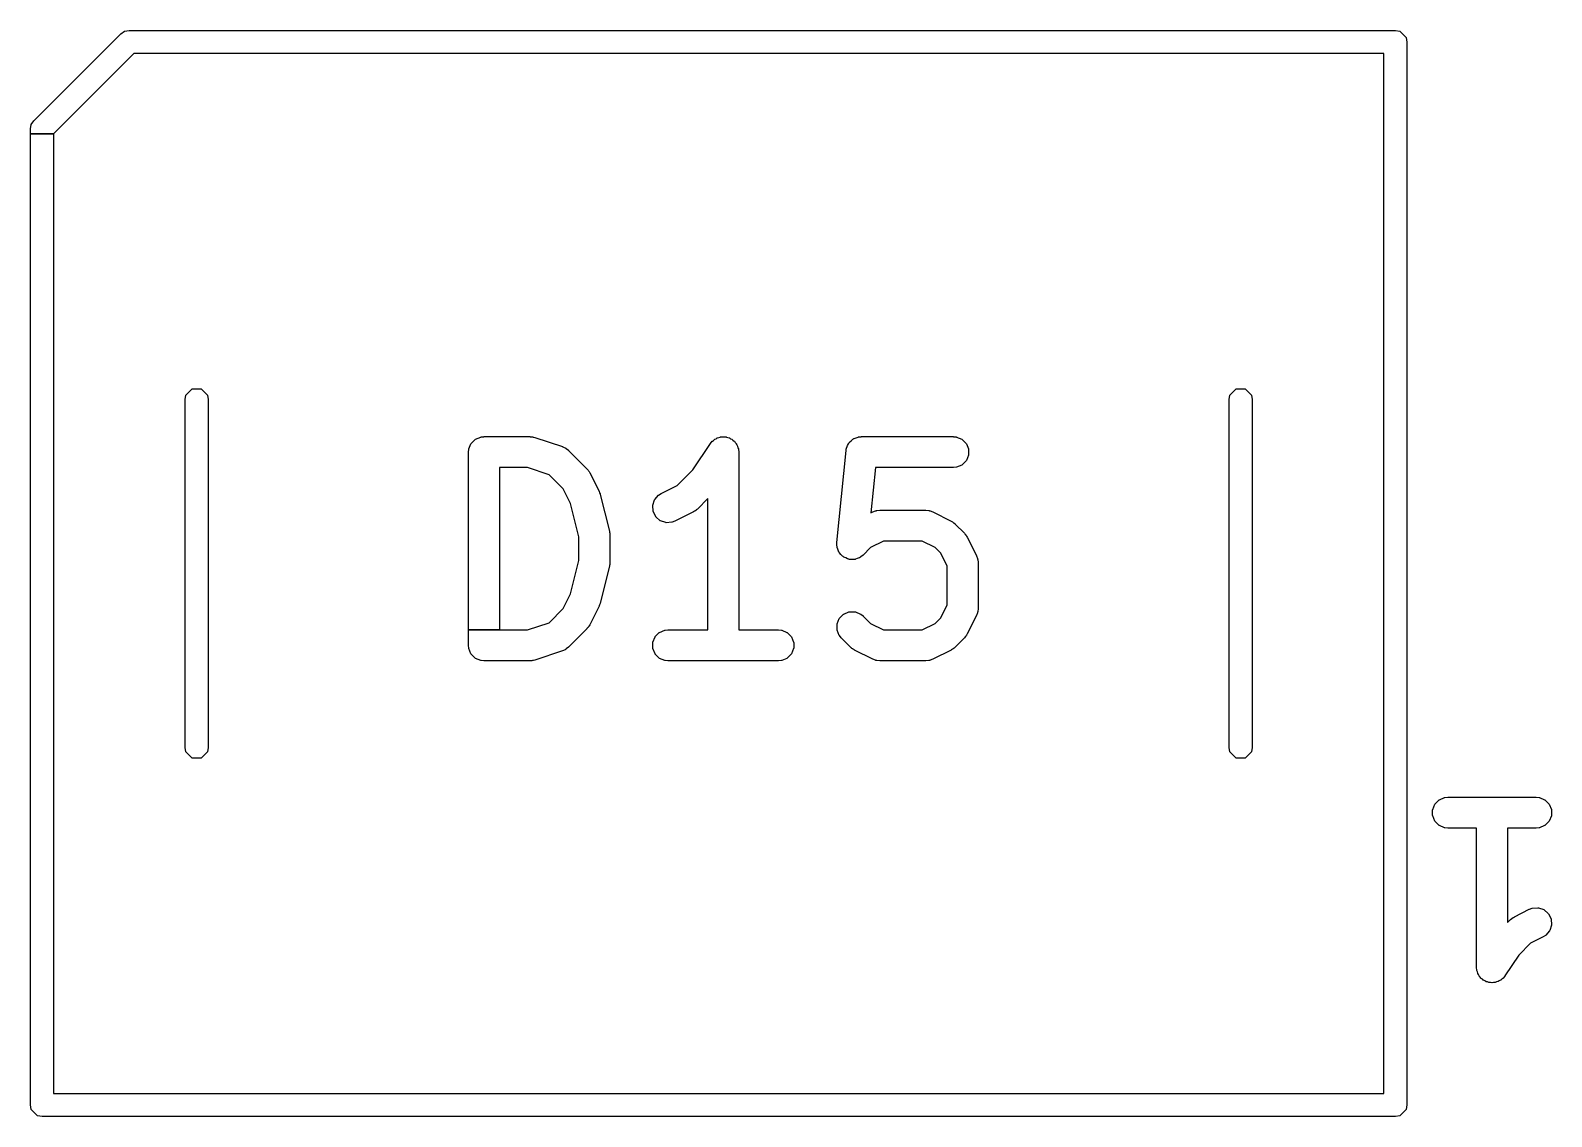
# Model space of a CAD drawing. Header units: millimetres. Extents: x 73 to 173, y -160 to -92.
# Drawn here: x 97.49 to 105.36, y -99.74 to -94.12 of the extents above; entities that cross this region are included whole.
import ezdxf

# ---------------------------------------------------------------- set-up
doc = ezdxf.new("R2010")
doc.units = ezdxf.units.MM
doc.layers.add('F.Silkscreen', color=41, linetype='CONTINUOUS', true_color=0xf2eda1)

msp = doc.modelspace()

# ---------------------------------------------------------------- linework, layer by layer
at = {"layer": 'F.Silkscreen', "linetype": 'CONTINUOUS'}
for p, q in [((97.506574, -94.589574), (97.956574, -94.139574)), ((97.956574, -94.139574), (97.976039, -94.126567)), ((97.976039, -94.126567), (97.999, -94.122)), ((97.999, -94.122), (104.549, -94.122)), ((104.549, -94.122), (104.571961, -94.126567)), ((104.571961, -94.126567), (104.604433, -94.159039)), ((104.604433, -94.159039), (104.609, -94.182)), ((98.023852, -94.242), (97.609, -94.656852)), ((104.489, -94.242), (98.023852, -94.242)), ((104.489, -99.622), (104.489, -94.242)), ((104.609, -94.182), (104.609, -99.682)), ((97.489, -94.632), (97.493567, -94.609039)), ((97.489, -94.656852), (97.489, -94.632)), ((97.493567, -94.609039), (97.506574, -94.589574)), ((97.489, -99.682), (97.489, -94.656852)), ((97.489, -94.656852), (97.609, -94.656852)), ((97.609, -94.656852), (97.489, -94.656852)), ((97.609, -94.656852), (97.609, -99.622)), ((98.293567, -96.009039), (98.326039, -95.976567)), ((98.326039, -95.976567), (98.371961, -95.976567)), ((98.371961, -95.976567), (98.404433, -96.009039)), ((103.693567, -96.009039), (103.726039, -95.976567)), ((103.726039, -95.976567), (103.771961, -95.976567)), ((103.771961, -95.976567), (103.804433, -96.009039)), ((98.289, -96.032), (98.293567, -96.009039)), ((98.289, -97.832), (98.289, -96.032)), ((98.404433, -96.009039), (98.409, -96.032)), ((98.409, -96.032), (98.409, -97.832)), ((103.689, -96.032), (103.693567, -96.009039)), ((103.689, -97.832), (103.689, -96.032)), ((103.804433, -96.009039), (103.809, -96.032)), ((103.809, -96.032), (103.809, -97.832)), ((99.819592, -96.225457), (99.834224, -96.224016)), ((99.834224, -96.224016), (99.834714, -96.223992)), ((99.834714, -96.223992), (100.072809, -96.223992)), ((100.072809, -96.223992), (100.073299, -96.224016)), ((100.073299, -96.224016), (100.080285, -96.224703)), ((100.080285, -96.224703), (100.081835, -96.224594)), ((100.081835, -96.224594), (100.083297, -96.224705)), ((100.083297, -96.224705), (100.085589, -96.225225)), ((100.085589, -96.225225), (100.087932, -96.225457)), ((101.065029, -96.225433), (101.071749, -96.224089)), ((101.071749, -96.224089), (101.0737, -96.224087)), ((101.0737, -96.224087), (101.080504, -96.225433)), ((101.771972, -96.225457), (101.777092, -96.224951)), ((101.777092, -96.224951), (101.778414, -96.224554)), ((101.778414, -96.224554), (101.78035, -96.224367)), ((101.78035, -96.224367), (101.781684, -96.224499)), ((101.781684, -96.224499), (101.786606, -96.224016)), ((101.786606, -96.224016), (101.787095, -96.223992)), ((101.787095, -96.223992), (102.263285, -96.223992)), ((102.263285, -96.223992), (102.263775, -96.224016)), ((102.263775, -96.224016), (102.278407, -96.225457)), ((99.754714, -96.303992), (99.754738, -96.303502)), ((99.754738, -96.303502), (99.756179, -96.28887)), ((99.756179, -96.28887), (99.756536, -96.287447)), ((99.756536, -96.287447), (99.767735, -96.260411)), ((99.767735, -96.260411), (99.768818, -96.258788)), ((99.768818, -96.258788), (99.78951, -96.238096)), ((99.78951, -96.238096), (99.791133, -96.237013)), ((99.791133, -96.237013), (99.818169, -96.225814)), ((99.818169, -96.225814), (99.819592, -96.225457)), ((100.087932, -96.225457), (100.089354, -96.225813)), ((100.089354, -96.225813), (100.090798, -96.22641)), ((100.090798, -96.22641), (100.097635, -96.227966)), ((100.097635, -96.227966), (100.098107, -96.228098)), ((100.098107, -96.228098), (100.240964, -96.275717)), ((100.240964, -96.275717), (100.241421, -96.275894)), ((100.241421, -96.275894), (100.254846, -96.281888)), ((100.254846, -96.281888), (100.256084, -96.282677)), ((100.256084, -96.282677), (100.257505, -96.28391)), ((100.257505, -96.28391), (100.259248, -96.284632)), ((100.259248, -96.284632), (100.260506, -96.285386)), ((100.260506, -96.285386), (100.271871, -96.294713)), ((100.271871, -96.294713), (100.272235, -96.295042)), ((100.272235, -96.295042), (100.367473, -96.39028)), ((100.915401, -96.395881), (101.006245, -96.259615)), ((101.006245, -96.259615), (101.006483, -96.259288)), ((101.006483, -96.259288), (101.006517, -96.259245)), ((101.006517, -96.259245), (101.006564, -96.259282)), ((101.006564, -96.259282), (101.006666, -96.259132)), ((101.006632, -96.259104), (101.015853, -96.247846)), ((101.006666, -96.259132), (101.006632, -96.259104)), ((101.015853, -96.247846), (101.016938, -96.24686)), ((101.016938, -96.24686), (101.022701, -96.242999)), ((101.022701, -96.242999), (101.027606, -96.238096)), ((101.027606, -96.238096), (101.029227, -96.237013)), ((101.029227, -96.237013), (101.035556, -96.23439)), ((101.035556, -96.23439), (101.041254, -96.230576)), ((101.041254, -96.230576), (101.043055, -96.229828)), ((101.043055, -96.229828), (101.049853, -96.228467)), ((101.049853, -96.228467), (101.056264, -96.225813)), ((101.056264, -96.225813), (101.058177, -96.225433)), ((101.058177, -96.225433), (101.065029, -96.225433)), ((101.080504, -96.225433), (101.087441, -96.225433)), ((101.087441, -96.225433), (101.089355, -96.225814)), ((101.089355, -96.225814), (101.095684, -96.228436)), ((101.095684, -96.228436), (101.102408, -96.229766)), ((101.102408, -96.229766), (101.104211, -96.230511)), ((101.104211, -96.230511), (101.109981, -96.234357)), ((101.109981, -96.234357), (101.116391, -96.237013)), ((101.116391, -96.237013), (101.118013, -96.238096)), ((101.118013, -96.238096), (101.122858, -96.242941)), ((101.122858, -96.242941), (101.128561, -96.246743)), ((101.128561, -96.246743), (101.129942, -96.248121)), ((101.129942, -96.248121), (101.133801, -96.253884)), ((101.133801, -96.253884), (101.138705, -96.258788)), ((101.138705, -96.258788), (101.139788, -96.260411)), ((101.139788, -96.260411), (101.142409, -96.26674)), ((101.142409, -96.26674), (101.146224, -96.272436)), ((101.146224, -96.272436), (101.146973, -96.274238)), ((101.146973, -96.274238), (101.148333, -96.28104)), ((101.148333, -96.28104), (101.150987, -96.287447)), ((101.150987, -96.287447), (101.151344, -96.28887)), ((101.151344, -96.28887), (101.152769, -96.303346)), ((101.152699, -96.303352), (101.152698, -96.303385)), ((101.152698, -96.303385), (101.152771, -96.303377)), ((101.152769, -96.303346), (101.152699, -96.303352)), ((101.152771, -96.303377), (101.152777, -96.30343)), ((101.152777, -96.30343), (101.152809, -96.303992)), ((101.659873, -96.772221), (101.707492, -96.296031)), ((101.707492, -96.296031), (101.707565, -96.295546)), ((101.707565, -96.295546), (101.708536, -96.290701)), ((101.708536, -96.28936), (101.708916, -96.287448)), ((101.708536, -96.290701), (101.708536, -96.28936)), ((101.708916, -96.287448), (101.709443, -96.286173)), ((101.709443, -96.286173), (101.710455, -96.28113)), ((101.710455, -96.28113), (101.710951, -96.279749)), ((101.710951, -96.279749), (101.716016, -96.270306)), ((101.716016, -96.270306), (101.720116, -96.26041)), ((101.720116, -96.26041), (101.721199, -96.258789)), ((101.721199, -96.258789), (101.723348, -96.256638)), ((101.723348, -96.256638), (101.724785, -96.253962)), ((101.724785, -96.253962), (101.726024, -96.252456)), ((101.726024, -96.252456), (101.734318, -96.245668)), ((101.734318, -96.245668), (101.741892, -96.238096)), ((101.741892, -96.238096), (101.743512, -96.237013)), ((101.743512, -96.237013), (101.746319, -96.235848)), ((101.746319, -96.235848), (101.748674, -96.233924)), ((101.748674, -96.233924), (101.750394, -96.233008)), ((101.750394, -96.233008), (101.760652, -96.229912)), ((101.760652, -96.229912), (101.77055, -96.225813)), ((101.77055, -96.225813), (101.771972, -96.225457)), ((102.278407, -96.225457), (102.27983, -96.225814)), ((102.27983, -96.225814), (102.306866, -96.237013)), ((102.306866, -96.237013), (102.308489, -96.238096)), ((102.308489, -96.238096), (102.329181, -96.258788)), ((102.329181, -96.258788), (102.330264, -96.260411)), ((102.330264, -96.260411), (102.341463, -96.287447)), ((102.341463, -96.287447), (102.341844, -96.28936)), ((102.341844, -96.28936), (102.341844, -96.318624)), ((99.754714, -97.223992), (99.754714, -96.303992)), ((101.152809, -96.303992), (101.152809, -97.223992)), ((102.278407, -96.382527), (102.263775, -96.383968)), ((102.27983, -96.38217), (102.278407, -96.382527)), ((102.306866, -96.370971), (102.27983, -96.38217)), ((102.308489, -96.369888), (102.306866, -96.370971)), ((102.329181, -96.349196), (102.308489, -96.369888)), ((102.330264, -96.347573), (102.329181, -96.349196)), ((102.341463, -96.320537), (102.330264, -96.347573)), ((102.341844, -96.318624), (102.341463, -96.320537)), ((100.059829, -96.383992), (99.914714, -96.383992)), ((99.914714, -96.383992), (99.914714, -97.223992)), ((100.172449, -96.421532), (100.059829, -96.383992)), ((100.245156, -96.494239), (100.172449, -96.421532)), ((100.367473, -96.39028), (100.367802, -96.390644)), ((100.367802, -96.390644), (100.372254, -96.396068)), ((100.372254, -96.396068), (100.373431, -96.397089)), ((100.373431, -96.397089), (100.374385, -96.398201)), ((100.374385, -96.398201), (100.375636, -96.400188)), ((100.375636, -96.400188), (100.37713, -96.402009)), ((100.37713, -96.402009), (100.377885, -96.403269)), ((100.377885, -96.403269), (100.378481, -96.404709)), ((100.378481, -96.404709), (100.382217, -96.410644)), ((100.382217, -96.410644), (100.382458, -96.411072)), ((100.382458, -96.411072), (100.430077, -96.50631)), ((100.834942, -96.47634), (100.915401, -96.395881)), ((101.859494, -96.383992), (101.836027, -96.618653)), ((102.263285, -96.383992), (101.859494, -96.383992)), ((102.263775, -96.383968), (102.263285, -96.383992)), ((100.283039, -96.570005), (100.245156, -96.494239)), ((100.430077, -96.50631), (100.430275, -96.506759)), ((100.430275, -96.506759), (100.430499, -96.507345)), ((100.430499, -96.507345), (100.431046, -96.508369)), ((100.431046, -96.508369), (100.433215, -96.514441)), ((100.433215, -96.514441), (100.43553, -96.52049)), ((100.43553, -96.52049), (100.435781, -96.521623)), ((100.435781, -96.521623), (100.435992, -96.522214)), ((100.435992, -96.522214), (100.436135, -96.522684)), ((100.436135, -96.522684), (100.483754, -96.71316)), ((100.718161, -96.549288), (100.737334, -96.52718)), ((100.737334, -96.52718), (100.738448, -96.526224)), ((100.738448, -96.526224), (100.750891, -96.518392)), ((100.750891, -96.518392), (100.751318, -96.518152)), ((100.751318, -96.518152), (100.834942, -96.47634)), ((100.326142, -96.742414), (100.283039, -96.570005)), ((100.707697, -96.580679), (100.707941, -96.578744)), ((100.709771, -96.609869), (100.707697, -96.580679)), ((100.707941, -96.578744), (100.717195, -96.550983)), ((100.710286, -96.611751), (100.709771, -96.609869)), ((100.723373, -96.637926), (100.710286, -96.611751)), ((100.717195, -96.550983), (100.718161, -96.549288)), ((100.91811, -96.613641), (100.822872, -96.66126)), ((100.918538, -96.6134), (100.91811, -96.613641)), ((100.924474, -96.609662), (100.918538, -96.6134)), ((100.925914, -96.609067), (100.924474, -96.609662)), ((100.927175, -96.60831), (100.925914, -96.609067)), ((100.928984, -96.606823), (100.927175, -96.60831)), ((100.930978, -96.60557), (100.928984, -96.606823)), ((100.932096, -96.604611), (100.930978, -96.60557)), ((100.933116, -96.603433), (100.932096, -96.604611)), ((100.938538, -96.598985), (100.933116, -96.603433)), ((100.938902, -96.598656), (100.938538, -96.598985)), ((100.992809, -96.544749), (100.938902, -96.598656)), ((100.992809, -97.223992), (100.992809, -96.544749)), ((101.836027, -96.618653), (101.846556, -96.61339)), ((101.846556, -96.61339), (101.847005, -96.613192)), ((101.847005, -96.613192), (101.860736, -96.607937)), ((101.860736, -96.607937), (101.862167, -96.60762)), ((101.862167, -96.60762), (101.864047, -96.607485)), ((101.864047, -96.607485), (101.865789, -96.606765)), ((101.865789, -96.606765), (101.867211, -96.606409)), ((101.867211, -96.606409), (101.881843, -96.604968)), ((101.881843, -96.604968), (101.882333, -96.604944)), ((101.882333, -96.604944), (102.120428, -96.604944)), ((102.120428, -96.604944), (102.120918, -96.604968)), ((102.120918, -96.604968), (102.13555, -96.606409)), ((102.13555, -96.606409), (102.136973, -96.606766)), ((102.136973, -96.606766), (102.138712, -96.607486)), ((102.138712, -96.607486), (102.140591, -96.60762)), ((102.140591, -96.60762), (102.142024, -96.607937)), ((102.142024, -96.607937), (102.155756, -96.613192)), ((102.155756, -96.613192), (102.156205, -96.61339)), ((102.156205, -96.61339), (102.251443, -96.661009)), ((100.724569, -96.639467), (100.723373, -96.637926)), ((100.746677, -96.65864), (100.724569, -96.639467)), ((100.748372, -96.659606), (100.746677, -96.65864)), ((100.776133, -96.66886), (100.748372, -96.659606)), ((100.778068, -96.669104), (100.776133, -96.66886)), ((100.807258, -96.66703), (100.778068, -96.669104)), ((100.808691, -96.666713), (100.807258, -96.66703)), ((100.822423, -96.661458), (100.808691, -96.666713)), ((100.822872, -96.66126), (100.822423, -96.661458)), ((102.251443, -96.661009), (102.25187, -96.661249)), ((102.25187, -96.661249), (102.257811, -96.664987)), ((102.257811, -96.664987), (102.259249, -96.665584)), ((102.259249, -96.665584), (102.260507, -96.666339)), ((102.260507, -96.666339), (102.262317, -96.667825)), ((102.262317, -96.667825), (102.264313, -96.669081)), ((102.264313, -96.669081), (102.265428, -96.670037)), ((102.265428, -96.670037), (102.266451, -96.671217)), ((102.266451, -96.671217), (102.271871, -96.675665)), ((102.271871, -96.675665), (102.272235, -96.675994)), ((102.272235, -96.675994), (102.319854, -96.723613)), ((100.326142, -96.865568), (100.326142, -96.742414)), ((100.483754, -96.71316), (100.483849, -96.713642)), ((100.483849, -96.713642), (100.484133, -96.715565)), ((100.484133, -96.715565), (100.484321, -96.716019)), ((100.484321, -96.716019), (100.484677, -96.717442)), ((100.484677, -96.717442), (100.485207, -96.722833)), ((100.485207, -96.722833), (100.485999, -96.728185)), ((100.485998, -96.729655), (100.485926, -96.730132)), ((100.485926, -96.730132), (100.486118, -96.732072)), ((100.485999, -96.728185), (100.485998, -96.729655)), ((100.486118, -96.732072), (100.486142, -96.732563)), ((100.486142, -96.732563), (100.486142, -96.87542)), ((101.659826, -96.787415), (101.659848, -96.772712)), ((101.659848, -96.772712), (101.659873, -96.772221)), ((101.901218, -96.764944), (101.834486, -96.79831)), ((102.101543, -96.764944), (101.901218, -96.764944)), ((102.168275, -96.79831), (102.101543, -96.764944)), ((102.319854, -96.723613), (102.320183, -96.723977)), ((102.320183, -96.723977), (102.324632, -96.729399)), ((102.324632, -96.729399), (102.325811, -96.730421)), ((102.325811, -96.730421), (102.326767, -96.731536)), ((102.326767, -96.731536), (102.328019, -96.733526)), ((102.328019, -96.733526), (102.329509, -96.735341)), ((102.329509, -96.735341), (102.330264, -96.7366)), ((102.330264, -96.7366), (102.330858, -96.738034)), ((102.330858, -96.738034), (102.334599, -96.743978)), ((102.334599, -96.743978), (102.334839, -96.744405)), ((102.334839, -96.744405), (102.382458, -96.839643)), ((101.660039, -96.788867), (101.659826, -96.787415)), ((101.660917, -96.791776), (101.660039, -96.788867)), ((101.660917, -96.794813), (101.660917, -96.791776)), ((101.661298, -96.796726), (101.660917, -96.794813)), ((101.665394, -96.806615), (101.661298, -96.796726)), ((101.668492, -96.816882), (101.665394, -96.806615)), ((101.669409, -96.818604), (101.668492, -96.816882)), ((101.671333, -96.820956), (101.669409, -96.818604)), ((101.672497, -96.823764), (101.671333, -96.820956)), ((101.67358, -96.825386), (101.672497, -96.823764)), ((101.681161, -96.832967), (101.67358, -96.825386)), ((101.68794, -96.841252), (101.681161, -96.832967)), ((101.689447, -96.842492), (101.68794, -96.841252)), ((101.692119, -96.843925), (101.689447, -96.842492)), ((101.694272, -96.846078), (101.692119, -96.843925)), ((101.695894, -96.847161), (101.694272, -96.846078)), ((101.705788, -96.851259), (101.695894, -96.847161)), ((101.715233, -96.856326), (101.705788, -96.851259)), ((101.765913, -96.854261), (101.756021, -96.85836)), ((101.776176, -96.851166), (101.765913, -96.854261)), ((101.777899, -96.850248), (101.776176, -96.851166)), ((101.780251, -96.848322), (101.777899, -96.850248)), ((101.783057, -96.847161), (101.780251, -96.848322)), ((101.784316, -96.846407), (101.783057, -96.847161)), ((101.795681, -96.83708), (101.784316, -96.846407)), ((101.796045, -96.836751), (101.795681, -96.83708)), ((101.834486, -96.79831), (101.796045, -96.836751)), ((102.197538, -96.827573), (102.168275, -96.79831)), ((102.230904, -96.894305), (102.197538, -96.827573)), ((102.382458, -96.839643), (102.382656, -96.840092)), ((102.382656, -96.840092), (102.387911, -96.853823)), ((102.387911, -96.853823), (102.388228, -96.855256)), ((100.283039, -97.037976), (100.326142, -96.865568)), ((100.483754, -96.894823), (100.436135, -97.085299)), ((100.483849, -96.894341), (100.483754, -96.894823)), ((100.484133, -96.892416), (100.483849, -96.894341)), ((100.48432, -96.891966), (100.484133, -96.892416)), ((100.484677, -96.890541), (100.48432, -96.891966)), ((100.485207, -96.885148), (100.484677, -96.890541)), ((100.485999, -96.879798), (100.485207, -96.885148)), ((100.486118, -96.875911), (100.485926, -96.87785)), ((100.485926, -96.87785), (100.485998, -96.878329)), ((100.485998, -96.878329), (100.485999, -96.879798)), ((100.486142, -96.87542), (100.486118, -96.875911)), ((101.717101, -96.856895), (101.715233, -96.856326)), ((101.720123, -96.857196), (101.717101, -96.856895)), ((101.722931, -96.85836), (101.720123, -96.857196)), ((101.724845, -96.858741), (101.722931, -96.85836)), ((101.735558, -96.858741), (101.724845, -96.858741)), ((101.746218, -96.859807), (101.735558, -96.858741)), ((101.74816, -96.859619), (101.746218, -96.859807)), ((101.75107, -96.858741), (101.74816, -96.859619)), ((101.754107, -96.858741), (101.75107, -96.858741)), ((101.756021, -96.85836), (101.754107, -96.858741)), ((102.230904, -97.094629), (102.230904, -96.894305)), ((102.388228, -96.855256), (102.388361, -96.857135)), ((102.388361, -96.857135), (102.389082, -96.858875)), ((102.389082, -96.858875), (102.389439, -96.860298)), ((102.389439, -96.860298), (102.39088, -96.87493)), ((102.39088, -96.87493), (102.390904, -96.87542)), ((102.390904, -96.87542), (102.390904, -97.113515)), ((100.245156, -97.113743), (100.283039, -97.037976)), ((100.43553, -97.087494), (100.433216, -97.093538)), ((100.43578, -97.086361), (100.43553, -97.087494)), ((100.435992, -97.08577), (100.43578, -97.086361)), ((100.436135, -97.085299), (100.435992, -97.08577)), ((100.172448, -97.186451), (100.245156, -97.113743)), ((100.430077, -97.101673), (100.382458, -97.196911)), ((100.430275, -97.101222), (100.430077, -97.101673)), ((100.430498, -97.100637), (100.430275, -97.101222)), ((100.431046, -97.099614), (100.430498, -97.100637)), ((100.433216, -97.093538), (100.431046, -97.099614)), ((101.661298, -97.192208), (101.672497, -97.165172)), ((101.672497, -97.165172), (101.67358, -97.163549)), ((101.67358, -97.163549), (101.694273, -97.142856)), ((101.694273, -97.142856), (101.695896, -97.141773)), ((101.695896, -97.141773), (101.722932, -97.130575)), ((101.722932, -97.130575), (101.724845, -97.130194)), ((101.724845, -97.130194), (101.754108, -97.130194)), ((101.754108, -97.130194), (101.756021, -97.130575)), ((101.756021, -97.130575), (101.783057, -97.141774)), ((101.783057, -97.141774), (101.784316, -97.142528)), ((101.784316, -97.142528), (101.795682, -97.151856)), ((101.795682, -97.151856), (101.796046, -97.152186)), ((101.796046, -97.152186), (101.834484, -97.190625)), ((102.168275, -97.190625), (102.197536, -97.161364)), ((102.197536, -97.161364), (102.230904, -97.094629)), ((102.382458, -97.149292), (102.334839, -97.24453)), ((102.382656, -97.148843), (102.382458, -97.149292)), ((102.387911, -97.135112), (102.382656, -97.148843)), ((102.388228, -97.133679), (102.387911, -97.135112)), ((102.388361, -97.131799), (102.388228, -97.133679)), ((102.389082, -97.130061), (102.388361, -97.131799)), ((102.389439, -97.128637), (102.389082, -97.130061)), ((102.39088, -97.114005), (102.389439, -97.128637)), ((102.390904, -97.113515), (102.39088, -97.114005)), ((99.754714, -97.303992), (99.754714, -97.223992)), ((99.754714, -97.223992), (99.914714, -97.223992)), ((99.914714, -97.223992), (99.754714, -97.223992)), ((99.914714, -97.223992), (100.059829, -97.223992)), ((100.059829, -97.223992), (100.172448, -97.186451)), ((100.367474, -97.217702), (100.272235, -97.312942)), ((100.367803, -97.217338), (100.367474, -97.217702)), ((100.37225, -97.211917), (100.367803, -97.217338)), ((100.373428, -97.210897), (100.37225, -97.211917)), ((100.374386, -97.20978), (100.373428, -97.210897)), ((100.375637, -97.207789), (100.374386, -97.20978)), ((100.377129, -97.205974), (100.375637, -97.207789)), ((100.377885, -97.204712), (100.377129, -97.205974)), ((100.378478, -97.203276), (100.377885, -97.204712)), ((100.382217, -97.197339), (100.378478, -97.203276)), ((100.382458, -97.196911), (100.382217, -97.197339)), ((100.721199, -97.258788), (100.741891, -97.238096)), ((100.741891, -97.238096), (100.743514, -97.237013)), ((100.743514, -97.237013), (100.77055, -97.225814)), ((100.77055, -97.225814), (100.771973, -97.225457)), ((100.771973, -97.225457), (100.786605, -97.224016)), ((100.786605, -97.224016), (100.787095, -97.223992)), ((100.787095, -97.223992), (100.992809, -97.223992)), ((101.152809, -97.223992), (101.358523, -97.223992)), ((101.358523, -97.223992), (101.359013, -97.224016)), ((101.359013, -97.224016), (101.373645, -97.225457)), ((101.373645, -97.225457), (101.375068, -97.225814)), ((101.375068, -97.225814), (101.402104, -97.237013)), ((101.402104, -97.237013), (101.403727, -97.238096)), ((101.403727, -97.238096), (101.424419, -97.258788)), ((101.660917, -97.194121), (101.661298, -97.192208)), ((101.660917, -97.223384), (101.660917, -97.194121)), ((101.661298, -97.225297), (101.660917, -97.223384)), ((101.672496, -97.252333), (101.661298, -97.225297)), ((101.834484, -97.190625), (101.901218, -97.223992)), ((101.901218, -97.223992), (102.101543, -97.223992)), ((102.101543, -97.223992), (102.168275, -97.190625)), ((102.334598, -97.244958), (102.330859, -97.250895)), ((102.334839, -97.24453), (102.334598, -97.244958)), ((99.754738, -97.304482), (99.754714, -97.303992)), ((99.756179, -97.319114), (99.754738, -97.304482)), ((99.756536, -97.320537), (99.756179, -97.319114)), ((99.767735, -97.347573), (99.756536, -97.320537)), ((100.254846, -97.326096), (100.241421, -97.33209)), ((100.256085, -97.325306), (100.254846, -97.326096)), ((100.257505, -97.324073), (100.256085, -97.325306)), ((100.259246, -97.323353), (100.257505, -97.324073)), ((100.260506, -97.322598), (100.259246, -97.323353)), ((100.271871, -97.313271), (100.260506, -97.322598)), ((100.272235, -97.312942), (100.271871, -97.313271)), ((100.708536, -97.28936), (100.708917, -97.287447)), ((100.708536, -97.318624), (100.708536, -97.28936)), ((100.708917, -97.320537), (100.708536, -97.318624)), ((100.708917, -97.287447), (100.720116, -97.260411)), ((100.720116, -97.347573), (100.708917, -97.320537)), ((100.720116, -97.260411), (100.721199, -97.258788)), ((101.424419, -97.258788), (101.425502, -97.260411)), ((101.425502, -97.260411), (101.436701, -97.287447)), ((101.436701, -97.320537), (101.425502, -97.347573)), ((101.436701, -97.287447), (101.437082, -97.28936)), ((101.437082, -97.318624), (101.436701, -97.320537)), ((101.437082, -97.28936), (101.437082, -97.318624)), ((101.67325, -97.253592), (101.672496, -97.252333)), ((101.682577, -97.264957), (101.67325, -97.253592)), ((101.682906, -97.26532), (101.682577, -97.264957)), ((101.730525, -97.31294), (101.682906, -97.26532)), ((101.730889, -97.31327), (101.730525, -97.31294)), ((101.736311, -97.317719), (101.730889, -97.31327)), ((101.737334, -97.318899), (101.736311, -97.317719)), ((101.738447, -97.319854), (101.737334, -97.318899)), ((101.740439, -97.321108), (101.738447, -97.319854)), ((101.742255, -97.322598), (101.740439, -97.321108)), ((101.743513, -97.323352), (101.742255, -97.322598)), ((101.744947, -97.323946), (101.743513, -97.323352)), ((101.750891, -97.327687), (101.744947, -97.323946)), ((102.257807, -97.323948), (102.251871, -97.327686)), ((102.259247, -97.323353), (102.257807, -97.323948)), ((102.260507, -97.322597), (102.259247, -97.323353)), ((102.262317, -97.32111), (102.260507, -97.322597)), ((102.264313, -97.319855), (102.262317, -97.32111)), ((102.265428, -97.318898), (102.264313, -97.319855)), ((102.266449, -97.317719), (102.265428, -97.318898)), ((102.271872, -97.31327), (102.266449, -97.317719)), ((102.272236, -97.31294), (102.271872, -97.31327)), ((102.319854, -97.265321), (102.272236, -97.31294)), ((102.320183, -97.264958), (102.319854, -97.265321)), ((102.324631, -97.259536), (102.320183, -97.264958)), ((102.325809, -97.258516), (102.324631, -97.259536)), ((102.326767, -97.257399), (102.325809, -97.258516)), ((102.328018, -97.255408), (102.326767, -97.257399)), ((102.32951, -97.253593), (102.328018, -97.255408)), ((102.330266, -97.252331), (102.32951, -97.253593)), ((102.330859, -97.250895), (102.330266, -97.252331)), ((99.768818, -97.349196), (99.767735, -97.347573)), ((99.78951, -97.369888), (99.768818, -97.349196)), ((99.791133, -97.370971), (99.78951, -97.369888)), ((99.818169, -97.38217), (99.791133, -97.370971)), ((99.819592, -97.382527), (99.818169, -97.38217)), ((99.834224, -97.383968), (99.819592, -97.382527)), ((99.834714, -97.383992), (99.834224, -97.383968)), ((100.072809, -97.383992), (99.834714, -97.383992)), ((100.0733, -97.383968), (100.072809, -97.383992)), ((100.080284, -97.383279), (100.0733, -97.383968)), ((100.081833, -97.38339), (100.080284, -97.383279)), ((100.083298, -97.383278), (100.081833, -97.38339)), ((100.085585, -97.382757), (100.083298, -97.383278)), ((100.08793, -97.382527), (100.085585, -97.382757)), ((100.089356, -97.38217), (100.08793, -97.382527)), ((100.090794, -97.381573), (100.089356, -97.38217)), ((100.097634, -97.380019), (100.090794, -97.381573)), ((100.098107, -97.379886), (100.097634, -97.380019)), ((100.240964, -97.332267), (100.098107, -97.379886)), ((100.241421, -97.33209), (100.240964, -97.332267)), ((100.721199, -97.349196), (100.720116, -97.347573)), ((100.741891, -97.369888), (100.721199, -97.349196)), ((100.743514, -97.370971), (100.741891, -97.369888)), ((100.77055, -97.38217), (100.743514, -97.370971)), ((100.771973, -97.382527), (100.77055, -97.38217)), ((100.786605, -97.383968), (100.771973, -97.382527)), ((100.787095, -97.383992), (100.786605, -97.383968)), ((101.358523, -97.383992), (100.787095, -97.383992)), ((101.359013, -97.383968), (101.358523, -97.383992)), ((101.373645, -97.382527), (101.359013, -97.383968)), ((101.375068, -97.38217), (101.373645, -97.382527)), ((101.402104, -97.370971), (101.375068, -97.38217)), ((101.403727, -97.369888), (101.402104, -97.370971)), ((101.424419, -97.349196), (101.403727, -97.369888)), ((101.425502, -97.347573), (101.424419, -97.349196)), ((101.751318, -97.327927), (101.750891, -97.327687)), ((101.846556, -97.375546), (101.751318, -97.327927)), ((101.847005, -97.375744), (101.846556, -97.375546)), ((101.860736, -97.380999), (101.847005, -97.375744)), ((101.862169, -97.381316), (101.860736, -97.380999)), ((101.864048, -97.381449), (101.862169, -97.381316)), ((101.865788, -97.38217), (101.864048, -97.381449)), ((101.867211, -97.382527), (101.865788, -97.38217)), ((101.881843, -97.383968), (101.867211, -97.382527)), ((101.882333, -97.383992), (101.881843, -97.383968)), ((102.120428, -97.383992), (101.882333, -97.383992)), ((102.120918, -97.383968), (102.120428, -97.383992)), ((102.13555, -97.382527), (102.120918, -97.383968)), ((102.136975, -97.38217), (102.13555, -97.382527)), ((102.138712, -97.381449), (102.136975, -97.38217)), ((102.14059, -97.381317), (102.138712, -97.381449)), ((102.142024, -97.380999), (102.14059, -97.381317)), ((102.155756, -97.375744), (102.142024, -97.380999)), ((102.156205, -97.375546), (102.155756, -97.375744)), ((102.251443, -97.327927), (102.156205, -97.375546)), ((102.251871, -97.327686), (102.251443, -97.327927)), ((98.293567, -97.854961), (98.289, -97.832)), ((98.326039, -97.887433), (98.293567, -97.854961)), ((98.404433, -97.854961), (98.371961, -97.887433)), ((98.409, -97.832), (98.404433, -97.854961)), ((103.693567, -97.854961), (103.689, -97.832)), ((103.726039, -97.887433), (103.693567, -97.854961)), ((103.804433, -97.854961), (103.771961, -97.887433)), ((103.809, -97.832), (103.804433, -97.854961)), ((98.371961, -97.887433), (98.326039, -97.887433)), ((103.771961, -97.887433), (103.726039, -97.887433)), ((104.754532, -98.1245), (104.775224, -98.103808)), ((104.775224, -98.103808), (104.776847, -98.102725)), ((104.776847, -98.102725), (104.803883, -98.091526)), ((104.803883, -98.091526), (104.805306, -98.091169)), ((104.805306, -98.091169), (104.819938, -98.089728)), ((104.819938, -98.089728), (104.820428, -98.089704)), ((104.820428, -98.089704), (105.277571, -98.089704)), ((105.277571, -98.089704), (105.278061, -98.089728)), ((105.278061, -98.089728), (105.292693, -98.091169)), ((105.292693, -98.091169), (105.294116, -98.091526)), ((105.294116, -98.091526), (105.321152, -98.102725)), ((105.321152, -98.102725), (105.322775, -98.103808)), ((105.322775, -98.103808), (105.343467, -98.1245)), ((104.741869, -98.155072), (104.74225, -98.153159)), ((104.741869, -98.184336), (104.741869, -98.155072)), ((104.74225, -98.186249), (104.741869, -98.184336)), ((104.74225, -98.153159), (104.753449, -98.126123)), ((104.753449, -98.213285), (104.74225, -98.186249)), ((104.753449, -98.126123), (104.754532, -98.1245)), ((105.343467, -98.1245), (105.34455, -98.126123)), ((105.34455, -98.126123), (105.355749, -98.153159)), ((105.355749, -98.186249), (105.34455, -98.213285)), ((105.355749, -98.153159), (105.35613, -98.155072)), ((105.35613, -98.184336), (105.355749, -98.186249)), ((105.35613, -98.155072), (105.35613, -98.184336)), ((104.754532, -98.214908), (104.753449, -98.213285)), ((104.775224, -98.2356), (104.754532, -98.214908)), ((104.776847, -98.236683), (104.775224, -98.2356)), ((104.803883, -98.247882), (104.776847, -98.236683)), ((104.805306, -98.248239), (104.803883, -98.247882)), ((104.819938, -98.24968), (104.805306, -98.248239)), ((104.820428, -98.249704), (104.819938, -98.24968)), ((104.968999, -98.249704), (104.820428, -98.249704)), ((104.968999, -98.969704), (104.968999, -98.249704)), ((105.277571, -98.249704), (105.128999, -98.249704)), ((105.128999, -98.249704), (105.128999, -98.738471)), ((105.278061, -98.24968), (105.277571, -98.249704)), ((105.292693, -98.248239), (105.278061, -98.24968)), ((105.294116, -98.247882), (105.292693, -98.248239)), ((105.321152, -98.236683), (105.294116, -98.247882)), ((105.322775, -98.2356), (105.321152, -98.236683)), ((105.343467, -98.214908), (105.322775, -98.2356)), ((105.34455, -98.213285), (105.343467, -98.214908)), ((105.242243, -98.669381), (105.255975, -98.664126)), ((105.255975, -98.664126), (105.257408, -98.663809)), ((105.257408, -98.663809), (105.286598, -98.661735)), ((105.286598, -98.661735), (105.288533, -98.661979)), ((105.288533, -98.661979), (105.316294, -98.671233)), ((105.128999, -98.738471), (105.144811, -98.722659)), ((105.144811, -98.722659), (105.145175, -98.72233)), ((105.145175, -98.72233), (105.150598, -98.717878)), ((105.150598, -98.717878), (105.15162, -98.716701)), ((105.15162, -98.716701), (105.152732, -98.715747)), ((105.152732, -98.715747), (105.154724, -98.714492)), ((105.154724, -98.714492), (105.15654, -98.713003)), ((105.15654, -98.713003), (105.157796, -98.71225)), ((105.157796, -98.71225), (105.15923, -98.711654)), ((105.15923, -98.711654), (105.165176, -98.707914)), ((105.165176, -98.707914), (105.165603, -98.707674)), ((105.165603, -98.707674), (105.241794, -98.669579)), ((105.241794, -98.669579), (105.242243, -98.669381)), ((105.316294, -98.671233), (105.317989, -98.672199)), ((105.317989, -98.672199), (105.340097, -98.691372)), ((105.340097, -98.691372), (105.341293, -98.692913)), ((105.341293, -98.692913), (105.35438, -98.719088)), ((105.35438, -98.719088), (105.354895, -98.72097)), ((105.354895, -98.72097), (105.356969, -98.75016)), ((105.313348, -98.812687), (105.24877, -98.844975)), ((105.313775, -98.812447), (105.313348, -98.812687)), ((105.326218, -98.804615), (105.313775, -98.812447)), ((105.327332, -98.803659), (105.326218, -98.804615)), ((105.346505, -98.781551), (105.327332, -98.803659)), ((105.347471, -98.779856), (105.346505, -98.781551)), ((105.356725, -98.752095), (105.347471, -98.779856)), ((105.356969, -98.75016), (105.356725, -98.752095)), ((105.24877, -98.844975), (105.187356, -98.906388)), ((104.969022, -98.970183), (104.968999, -98.969704)), ((104.969027, -98.970235), (104.969022, -98.970183)), ((104.969094, -98.970228), (104.969027, -98.970235)), ((104.969038, -98.970347), (104.969094, -98.970341)), ((104.970464, -98.984826), (104.969038, -98.970347)), ((104.969094, -98.970341), (104.969094, -98.970228)), ((105.187356, -98.906388), (105.115563, -99.01408)), ((104.97082, -98.986249), (104.970464, -98.984826)), ((104.973474, -98.992658), (104.97082, -98.986249)), ((104.974835, -98.999458), (104.973474, -98.992658)), ((104.975583, -99.001259), (104.974835, -98.999458)), ((104.979397, -99.006955), (104.975583, -99.001259)), ((104.98202, -99.013286), (104.979397, -99.006955)), ((104.983103, -99.014908), (104.98202, -99.013286)), ((104.98801, -99.019815), (104.983103, -99.014908)), ((104.991867, -99.025574), (104.98801, -99.019815)), ((104.993247, -99.026952), (104.991867, -99.025574)), ((104.998947, -99.030752), (104.993247, -99.026952)), ((105.003795, -99.0356), (104.998947, -99.030752)), ((105.005418, -99.036684), (105.003795, -99.0356)), ((105.011826, -99.039337), (105.005418, -99.036684)), ((105.017596, -99.043185), (105.011826, -99.039337)), ((105.0194, -99.04393), (105.017596, -99.043185)), ((105.026124, -99.04526), (105.0194, -99.04393)), ((105.032454, -99.047882), (105.026124, -99.04526)), ((105.034367, -99.048263), (105.032454, -99.047882)), ((105.041303, -99.048263), (105.034367, -99.048263)), ((105.048107, -99.049609), (105.041303, -99.048263)), ((105.050058, -99.049607), (105.048107, -99.049609)), ((105.056778, -99.048263), (105.050058, -99.049607)), ((105.063631, -99.048263), (105.056778, -99.048263)), ((105.065545, -99.047882), (105.063631, -99.048263)), ((105.071951, -99.045227), (105.065545, -99.047882)), ((105.078752, -99.043868), (105.071951, -99.045227)), ((105.080554, -99.043119), (105.078752, -99.043868)), ((105.086243, -99.039308), (105.080554, -99.043119)), ((105.09258, -99.036684), (105.086243, -99.039308)), ((105.094203, -99.035599), (105.09258, -99.036684)), ((105.099104, -99.030696), (105.094203, -99.035599)), ((105.104869, -99.026837), (105.099104, -99.030696)), ((105.105955, -99.02585), (105.104869, -99.026837)), ((105.115175, -99.014591), (105.105955, -99.02585)), ((105.11515, -99.014501), (105.115121, -99.014546)), ((105.115121, -99.014546), (105.115175, -99.014591)), ((105.115209, -99.01455), (105.11515, -99.014501)), ((105.115244, -99.014508), (105.115209, -99.01455)), ((105.115563, -99.01408), (105.115244, -99.014508)), ((97.493567, -99.704961), (97.489, -99.682)), ((97.609, -99.622), (104.489, -99.622)), ((104.609, -99.682), (104.604433, -99.704961)), ((97.526039, -99.737433), (97.493567, -99.704961)), ((97.549, -99.742), (97.526039, -99.737433)), ((104.549, -99.742), (97.549, -99.742)), ((104.571961, -99.737433), (104.549, -99.742)), ((104.604433, -99.704961), (104.571961, -99.737433))]:
    msp.add_line(p, q, dxfattribs=at)

doc.saveas('drawing.dxf')
